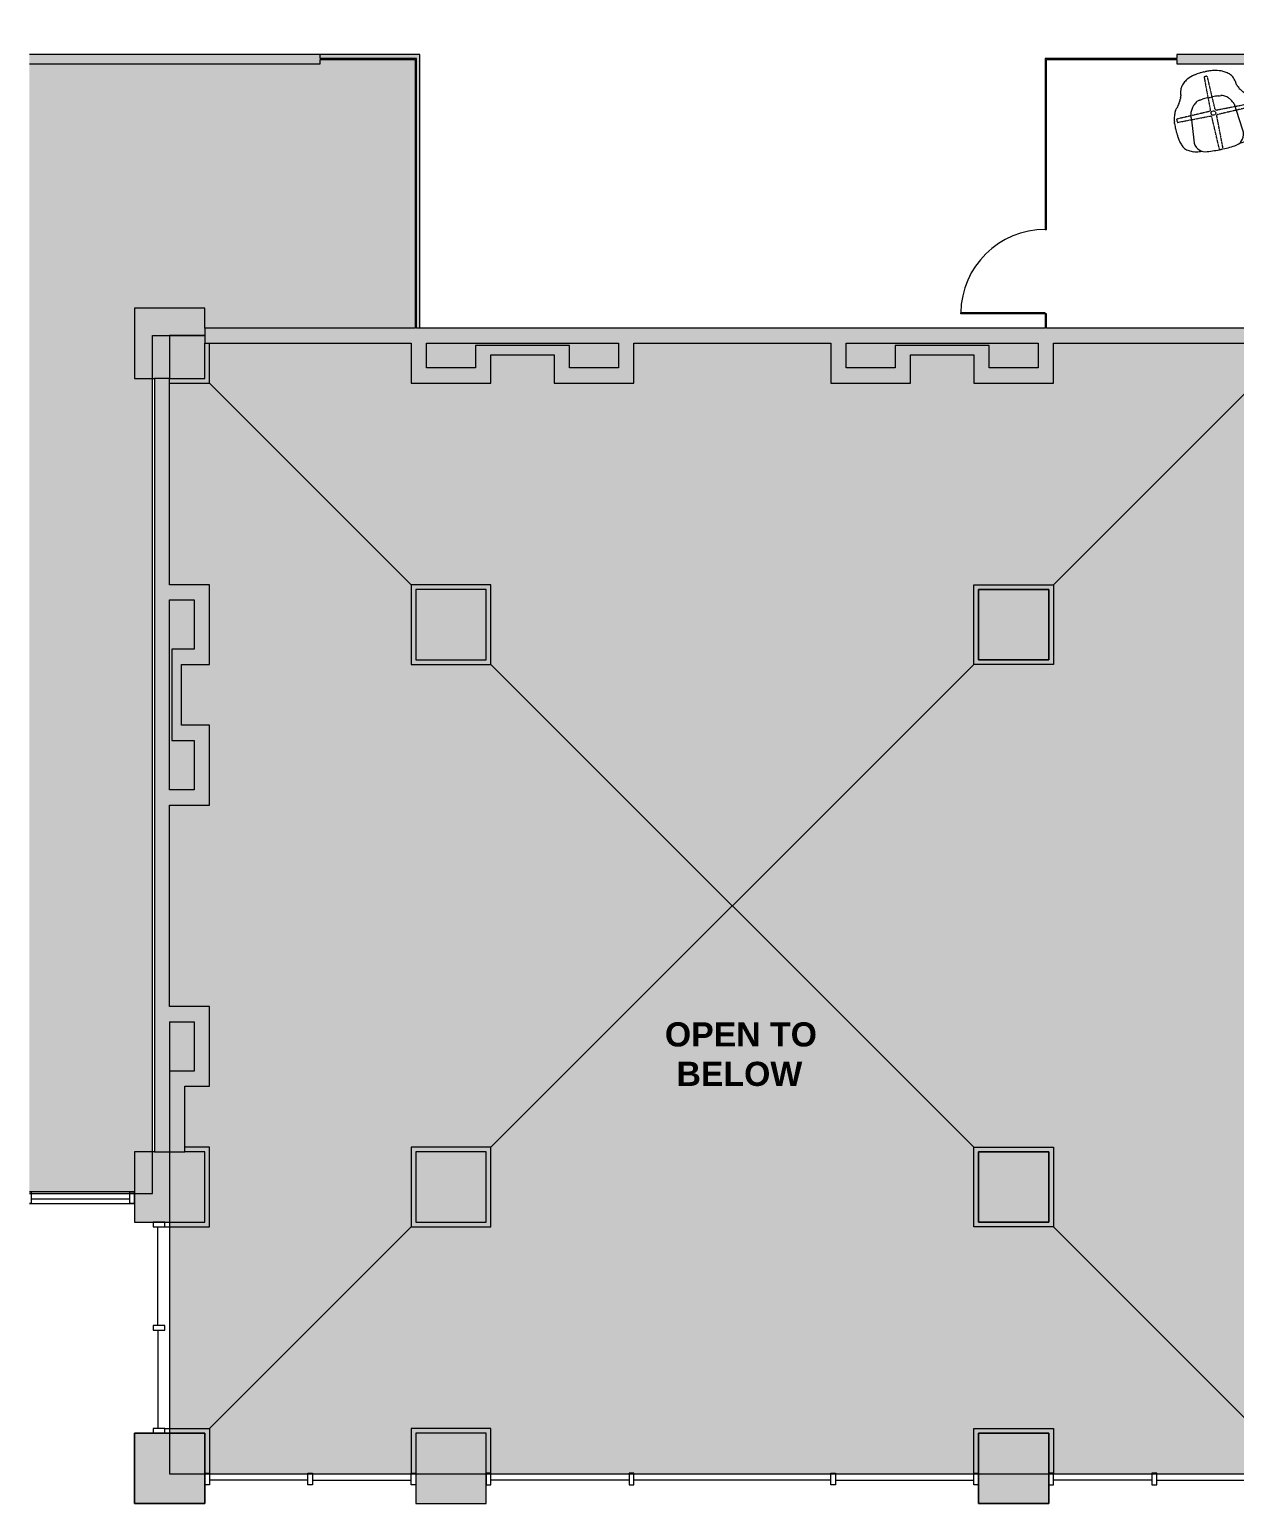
# Model space of a CAD drawing. Header units: inches. Extents: x 936 to 2811, y -567 to 495.
# Drawn here: x 936 to 1450, y -567 to 61 of the extents above; entities that cross this region are included whole.
import ezdxf

# ---------------------------------------------------------------- set-up
doc = ezdxf.new("R2010")
doc.units = ezdxf.units.IN
doc.header["$MEASUREMENT"] = 0
doc.linetypes.add('Dash', pattern=[0.25, 0.125, -0.125])
for name, color, linetype, lineweight in [('1900 Gallows 2nd Floor_For Revit_dwg', 8, 'Continuous', 9), ('A-Area-Iden-Name', 7, 'Continuous', 9), ('A-Cols-Bldg', 7, 'Continuous', 9), ('A-DETL-GENF', 92, 'Continuous', 9), ('A-DETL-MEDM', 33, 'Continuous', 9), ('A-DOOR', 31, 'Continuous', 13), ('A-Glaz-Exst', 7, 'Continuous', 9), ('A-WALL', 113, 'Continuous', 50), ('A-Wall-Bldg', 7, 'Continuous', 9), ('A-Wall-Exst', 7, 'Continuous', 9), ('A-WALL-PATT', 111, 'Continuous', 13), ('I-FURN', 30, 'Continuous', 9), ('I-FURN-HDLN', 30, 'Continuous', 9), ('I-WALL', 2, 'Continuous', 13), ('PE0', 7, 'Continuous', 9), ('PE2', 7, 'Continuous', 9)]:
    doc.layers.add(name, color=color, linetype=linetype, lineweight=lineweight)
doc.styles.add('Arial_B', font='arialbd.ttf', dxfattribs={"height": 10.31746})

# ---------------------------------------------------------------- blocks, each defined once
blk = doc.blocks.new('Single-Glass - No Frame - 36_ x 96_-1520974-New Construction - Tel_Data_Elec Plan')
at = {"layer": 'A-DOOR', "color": 250, "lineweight": 20}
for p, q in [((17.5, -0.25), (17.5, -36.31)), ((18, -0.25), (17.5, -0.25)), ((18, -0.25), (18, -36.31)), ((18, -36.31), (17.5, -36.31))]:
    blk.add_line(p, q, dxfattribs=at)
at = {"layer": 'A-DOOR', "lineweight": 9}
blk.add_arc((18, -0.25), 36.07, 180, 269.20567, dxfattribs=at)
blk = doc.blocks.new('Chairs - Lounge 5-553627-New Construction - Tel_Data_Elec Plan')
at = {"layer": 'I-FURN'}
for p, q in [((-0.35, 18.02), (0, 18.02)), ((0, 18.02), (0.36, 18.02)), ((-9.77, -0.87), (-10.62, -9.62)), ((9.78, -0.87), (10.62, -9.62)), ((-10.62, -9.62), (-10.76, -10.91)), ((10.62, -9.62), (10.77, -10.91))]:
    blk.add_line(p, q, dxfattribs=at)
for centre, radius, start, end in [((-7.11, 11.26), 4.65, 142.99084, 163.639), ((-4.85, 9.38), 7.59, 125.41373, 141.89907), ((-3.85, 8.5), 8.89, 115.57626, 127.363), ((-1.43, 3.02), 14.89, 102.2236, 114.88969), ((-0.95, 1.12), 16.84, 94.08973, 102.46114), ((-0.21, -0.89), 18.91, 90.42163, 95.87513), ((0.22, -0.89), 18.91, 84.12487, 89.57837), ((0.95, 1.12), 16.84, 77.53886, 85.91027), ((1.43, 3.02), 14.89, 65.11031, 77.7764), ((3.86, 8.5), 8.89, 52.637, 64.42374), ((4.86, 9.38), 7.59, 38.10093, 54.58627), ((7.12, 11.26), 4.65, 16.361, 37.00916), ((90.74, -72.35), 131.11, 142.69304, 143.14483), ((-20.47, 12.41), 8.73, 322.59862, 329.51217), ((-19.69, 11.73), 7.71, 330.92115, 336.63974), ((-9.14, 7.5), 3.67, 151.33562, 161.41959), ((-13.84, 10.16), 1.73, 328.67366, 355.54266), ((46.9, 3.44), 59.38, 173.33908, 173.63122), ((0.77, 8.8), 12.94, 169.59215, 173.20655), ((-1.51, 9.17), 10.63, 161.31634, 169.34318), ((-4, 2.81), 3.91, 100.4569, 118.57787), ((-6.59, 60.09), 53.47, 272.0234, 273.41527), ((-1.28, -14.25), 21.07, 89.589, 95.79176), ((1.29, -14.25), 21.07, 84.20824, 90.411), ((6.6, 60.09), 53.47, 266.58473, 267.9766), ((4, 2.81), 3.91, 61.42213, 79.5431), ((1.51, 9.17), 10.63, 10.65682, 18.68366), ((-0.77, 8.8), 12.94, 6.79345, 10.40785), ((-46.9, 3.44), 59.38, 6.36878, 6.66092), ((13.84, 10.16), 1.73, 184.45734, 211.32634), ((9.14, 7.5), 3.67, 18.58041, 28.66438), ((19.69, 11.73), 7.71, 203.36026, 209.07885), ((20.48, 12.41), 8.73, 210.48783, 217.40138), ((-90.74, -72.35), 131.11, 36.85517, 37.30696), ((-8.65, -0.96), 8.47, 167.30815, 175.31921), ((-3.99, -1.63), 13.17, 164.77128, 168.89675), ((-6.68, -0.88), 10.38, 159.64803, 164.89097), ((-9.38, 0.13), 7.5, 152.47181, 159.71011), ((-9.63, 0.27), 7.22, 145.10266, 152.48304), ((-75.32, 48.99), 74.57, 323.27119, 324.2374), ((22.1, -20.9), 45.32, 143.14483, 144.51433), ((-19.32, 0.95), 9.72, 349.21119, 0.73328), ((-6.83, 1.11), 2.77, 146.30612, 180.73328), ((-1.84, -0.4), 7.9, 144.75718, 157.33948), ((-2.06, -0.44), 7.75, 133.1202, 143.59499), ((-3.05, 0.53), 6.36, 116.27474, 132.60185), ((3.05, 0.53), 6.36, 47.39815, 63.72526), ((2.06, -0.44), 7.75, 36.40501, 46.8798), ((1.85, -0.4), 7.9, 22.66052, 35.24282), ((6.84, 1.11), 2.77, 359.26672, 33.69388), ((19.32, 0.95), 9.72, 179.26672, 190.78881), ((-22.1, -20.9), 45.32, 35.48567, 36.85517), ((75.32, 48.99), 74.57, 215.7626, 216.72881), ((9.63, 0.27), 7.22, 27.51696, 34.89734), ((9.38, 0.13), 7.5, 20.28989, 27.52819), ((6.68, -0.88), 10.38, 15.10903, 20.35197), ((4, -1.63), 13.17, 11.10325, 15.22872), ((8.65, -0.96), 8.47, 4.68079, 12.69185), ((-6.26, -2.1), 10.96, 174.09219, 180.82788), ((19.68, -2.7), 36.9, 179.30486, 182.30157), ((18.73, -2.7), 35.95, 182.37094, 184.42173), ((-50.12, 2.44), 33.14, 354.09219, 355.31921), ((12.18, -3.21), 29.38, 184.41433, 186.92342), ((-12.17, -3.21), 29.38, 353.07658, 355.58567), ((50.13, 2.44), 33.14, 184.68079, 185.90781), ((-18.72, -2.7), 35.95, 355.57827, 357.62906), ((6.26, -2.1), 10.96, 359.17212, 5.90781), ((-19.68, -2.7), 36.9, 357.69843, 0.69514), ((2.72, -4.44), 19.85, 186.70084, 192.26568), ((3.01, -3.88), 20.25, 193.64289, 199.0747), ((-10.5, -8.55), 5.96, 199.0747, 218.23334), ((-10.99, -8.55), 5.58, 221.34666, 241.67185), ((-5.77, -10.54), 5.01, 184.2108, 266.75888), ((5.77, -10.54), 5.01, 273.24112, 355.7892), ((11, -8.55), 5.58, 298.32815, 318.65334), ((10.5, -8.55), 5.96, 321.76666, 340.9253), ((-3, -3.88), 20.25, 340.9253, 346.35711), ((-2.72, -4.44), 19.85, 347.73432, 353.29916), ((-7.24, -2.51), 12.68, 239.70838, 248.93363), ((-9.05, -6.89), 7.94, 249.7154, 267.31738), ((3.4, 161.26), 176.55, 265.83769, 266.22771), ((0.9, 61.11), 76.97, 264.8134, 269.32844), ((-0.9, 61.11), 76.97, 270.67156, 275.1866), ((-3.39, 161.26), 176.55, 273.77229, 274.16231), ((9.05, -6.89), 7.94, 272.68262, 290.2846), ((7.25, -2.51), 12.68, 291.06637, 300.29162)]:
    blk.add_arc(centre, radius, start, end, dxfattribs=at)
at = {"layer": 'I-FURN-HDLN', "linetype": 'Dash'}
for p, q in [((-0.72, 15.94), (-1.01, 1.43)), ((0.72, 15.94), (-0.72, 15.94)), ((1.01, 1.43), (0.72, 15.94)), ((-1.13, 6.82), (0, 6.84)), ((0, 6.84), (1.14, 6.82)), ((-1.44, 1.01), (-15.94, 0.72)), ((-15.94, 0.72), (-15.94, -0.72)), ((1.44, 1.01), (15.94, 0.72)), ((15.94, 0.72), (15.94, -0.72)), ((-15.94, -0.72), (-1.44, -1.01)), ((-0.72, -15.94), (-1.01, -1.43)), ((1.01, -1.43), (0.72, -15.94)), ((15.94, -0.72), (1.44, -1.01)), ((0.72, -15.94), (-0.72, -15.94))]:
    blk.add_line(p, q, dxfattribs=at)
blk.add_circle((0, 0), 0.97, dxfattribs=at)
for centre, radius, start, end in [((-1.47, 1.47), 0.462, 274.19586, 355.82074), ((1.45, 1.45), 0.439, 181.58722, 268.43787), ((-1.45, -1.45), 0.439, 1.61545, 88.38455), ((1.45, -1.45), 0.439, 91.56213, 178.41278)]:
    blk.add_arc(centre, radius, start, end, dxfattribs=at)
blk = doc.blocks.new('1900 Gallows 2nd Floor_For Revit_dwg-1510351-New Construction - Tel_Data_Elec Plan')
at = {"layer": 'A-Cols-Bldg', "flags": 128}
for points in [[(877, 1218.69), (877, 1188.69), (885.5, 1188.69)], [(907, 1210.19), (907, 1218.69), (877, 1218.69)], [(892, 1188.69), (907, 1188.69), (907, 1203.69)]]:
    blk.add_lwpolyline(points, dxfattribs=at)
for points in [[(1029, 1100.69), (995, 1100.69), (995, 1066.69), (1029, 1066.69)], [(1235, 1100.69), (1269, 1100.69), (1269, 1066.69), (1235, 1066.69)], [(1027, 1098.69), (997, 1098.69), (997, 1068.69), (1027, 1068.69)], [(1237, 1098.69), (1267, 1098.69), (1267, 1068.69), (1237, 1068.69)], [(1029, 860.69), (995, 860.69), (995, 826.69), (1029, 826.69)], [(1027, 858.69), (997, 858.69), (997, 828.69), (1027, 828.69)], [(1235, 860.69), (1269, 860.69), (1269, 826.69), (1235, 826.69)], [(1237, 858.69), (1267, 858.69), (1267, 828.69), (1237, 828.69)], [(877, 738.69), (907, 738.69), (907, 708.69), (877, 708.69)], [(1027, 738.69), (997, 738.69), (997, 708.69), (1027, 708.69)], [(1237, 738.69), (1267, 738.69), (1267, 708.69), (1237, 708.69)]]:
    blk.add_lwpolyline(points, close=True, dxfattribs=at)
at = {"layer": 'A-Glaz-Exst'}
for p, q in [((833, 838.69), (875, 838.69)), ((887, 784.69), (887, 826.69)), ((887, 782.69), (887, 740.69)), ((951, 718.69), (909, 718.69)), ((953, 718.69), (995, 718.69)), ((1088, 718.69), (1029, 718.69)), ((1174, 718.69), (1090, 718.69)), ((1176, 718.69), (1235, 718.69)), ((1311, 718.69), (1269, 718.69)), ((1313, 718.69), (1355, 718.69))]:
    blk.add_line(p, q, dxfattribs=at)
at = {"layer": 'A-Glaz-Exst', "flags": 128}
blk.add_lwpolyline([(832.23, 841.69), (833, 841.69), (833, 836.69), (832.23, 836.69)], dxfattribs=at)
for points in [[(875, 841.69), (877, 841.69), (877, 836.69), (875, 836.69)], [(890, 826.69), (890, 828.69), (885, 828.69), (885, 826.69)], [(890, 782.69), (890, 784.69), (885, 784.69), (885, 782.69)], [(890, 738.69), (890, 740.69), (885, 740.69), (885, 738.69)], [(907, 721.69), (909, 721.69), (909, 716.69), (907, 716.69)], [(951, 721.69), (953, 721.69), (953, 716.69), (951, 716.69)], [(995, 721.69), (997, 721.69), (997, 716.69), (995, 716.69)], [(1029, 721.69), (1027, 721.69), (1027, 716.69), (1029, 716.69)], [(1090, 721.69), (1088, 721.69), (1088, 716.69), (1090, 716.69)], [(1174, 721.69), (1176, 721.69), (1176, 716.69), (1174, 716.69)], [(1235, 721.69), (1237, 721.69), (1237, 716.69), (1235, 716.69)], [(1269, 721.69), (1267, 721.69), (1267, 716.69), (1269, 716.69)], [(1313, 721.69), (1311, 721.69), (1311, 716.69), (1313, 716.69)]]:
    blk.add_lwpolyline(points, close=True, dxfattribs=at)
at = {"layer": 'A-Wall-Bldg'}
blk.add_line((907, 858.69), (898.5, 858.69), dxfattribs=at)
at = {"layer": 'A-Wall-Bldg', "flags": 128}
for points in [[(892, 1186.69), (909, 1186.69), (909, 1203.69)], [(885.5, 858.69), (877, 858.69), (877, 828.69), (907, 828.69), (907, 858.69)], [(890, 826.69), (909, 826.69), (909, 860.69), (898.5, 860.69)]]:
    blk.add_lwpolyline(points, dxfattribs=at)
at = {"layer": 'A-Wall-Exst'}
blk.add_line((877, 841.69), (832.23, 841.69), dxfattribs=at)
at = {"layer": 'A-Wall-Exst', "flags": 128}
blk.add_lwpolyline([(832.23, 836.69), (877, 836.69), (877, 841.69)], dxfattribs=at)
at = {"layer": 'PE0'}
for p, q in [((995, 1100.69), (909, 1186.69)), ((1269, 1100.69), (1355, 1186.69)), ((1029, 860.69), (1235, 1066.69)), ((1029, 1066.69), (1235, 860.69)), ((995, 826.69), (909, 740.69)), ((1355, 740.69), (1269, 826.69))]:
    blk.add_line(p, q, dxfattribs=at)
at = {"layer": 'PE2', "flags": 128}
for points in [[(890, 740.69), (909, 740.69), (909, 721.69)], [(1029, 721.69), (1029, 740.69), (995, 740.69), (995, 721.69)], [(1235, 721.69), (1235, 740.69), (1269, 740.69), (1269, 721.69)]]:
    blk.add_lwpolyline(points, dxfattribs=at)
at = {"layer": 'A-Area-Iden-Name', "char_height": 10.317, "attachment_point": 1, "line_spacing_factor": 0.941778, "style": 'Arial_B'}
for s, insert, width in [('OPEN TO', (1103.24, 913.99), 75.535), ('BELOW', (1108.2, 897.16), 62.4357)]:
    blk.add_mtext(s, dxfattribs=dict(at, insert=insert, width=width))

msp = doc.modelspace()

# ---------------------------------------------------------------- hatches: boundary and pattern name
at = {"layer": 'A-DETL-GENF'}
h = msp.add_hatch(color=9, dxfattribs=at)
h.paths.add_polyline_path([(935.98, -435.19), (980.76, -435.19), (980.76, -417.44), (988.51, -417.44), (988.51, -87.44), (980.76, -87.44), (980.76, -57.44), (1010.76, -57.44), (1010.76, -65.94), (1100.51, -65.94), (1100.51, 48.56), (1060.01, 48.56), (1060.01, 46.81), (935.98, 46.81), (935.98, -417.44)], flags=0)
h.paths.add_polyline_path([(1101.01, -65.94), (1102.51, -65.94), (1102.51, 50.81), (1060.01, 50.81), (1060.01, 49.06), (1101.01, 49.06), (1101.01, -53.88)], flags=0)
h.paths.add_polyline_path([(2800.51, 229.56), (2800.51, 272.56), (2787.76, 272.56), (2787.76, 302.56), (2800.51, 302.56), (2800.51, 392.56), (2761.76, 392.56), (2761.76, 422.56), (2800.51, 422.56), (2800.51, 495.15), (1464.76, 495.15), (1464.76, 408.31), (2269.38, 408.31), (2269.38, 406.56), (2321.01, 406.56), (2321.01, 384.93), (2320.51, 384.93), (2320.51, 348.93), (2321.01, 348.93), (2321.01, 342.93), (2327.76, 342.93), (2327.76, 318.93), (2303.76, 318.93), (2303.76, 338.93), (2273.38, 338.93), (2273.38, 229.56), (2797.76, 229.56)], flags=0)
h.paths.add_polyline_path([(2547.76, 318.93), (2523.76, 318.93), (2523.76, 342.93), (2547.76, 342.93), (2547.76, 321.44)], flags=0)
h.paths.add_polyline_path([(2119.88, 404.06), (2320.51, 404.06), (2320.51, 406.06), (2269.38, 406.06), (2269.38, 404.31), (1460.76, 404.31), (1460.76, 438.06), (1460.51, 438.06), (1460.51, 404.06), (2114.88, 404.06)], flags=0)
h.paths.add_polyline_path([(935.98, 408.31), (1126.76, 408.31), (1126.76, 495.15), (935.98, 495.15), (935.98, 423.93)], flags=0)
h.paths.add_polyline_path([(1164.26, 438.31), (1172.76, 438.31), (1172.76, 438.56), (1460.76, 438.56), (1460.76, 495.15), (1130.76, 495.15), (1130.76, 438.56), (1136.76, 438.56), (1136.76, 438.31)], flags=0)
h = msp.add_hatch(color=55, dxfattribs=at)
h.paths.add_polyline_path([(1490.76, -567.44), (1490.76, -537.44), (1460.76, -537.44), (1460.76, -567.44), (1482.26, -567.44)], flags=0)
h.paths.add_polyline_path([(1370.76, -567.44), (1370.76, -537.44), (1340.76, -537.44), (1340.76, -567.44)], flags=0)
h.paths.add_polyline_path([(980.76, -567.44), (1010.76, -567.44), (1010.76, -537.44), (980.76, -537.44)], flags=0)
h.paths.add_polyline_path([(1100.76, -567.44), (1130.76, -567.44), (1130.76, -537.44), (1100.76, -537.44), (1100.76, -554.75)], flags=0)
h.paths.add_polyline_path([(1370.76, -447.44), (1370.76, -417.44), (1340.76, -417.44), (1340.76, -447.44)], flags=0)
h.paths.add_polyline_path([(2570.76, -447.44), (2570.76, -398.44), (2540.76, -398.44), (2540.76, -447.44)], flags=0)
h.paths.add_polyline_path([(1002.26, -447.44), (1010.76, -447.44), (1010.76, -417.44), (980.76, -417.44), (980.76, -447.44), (995.76, -447.44)], flags=0)
h.paths.add_polyline_path([(1130.76, -447.44), (1130.76, -417.44), (1100.76, -417.44), (1100.76, -447.44)], flags=0)
h.paths.add_polyline_path([(2450.76, -447.44), (2450.76, -424.44), (2420.76, -424.44), (2420.76, -447.44), (2424.76, -447.44)], flags=0)
h.paths.add_polyline_path([(2690.76, -447.44), (2690.76, -424.44), (2660.76, -424.44), (2660.76, -447.44), (2664.76, -447.44)], flags=0)
h.paths.add_polyline_path([(2810.76, -447.44), (2810.76, -417.44), (2780.76, -417.44), (2780.76, -447.44)], flags=0)
h.paths.add_polyline_path([(1730.76, -447.44), (1730.76, -424.44), (1700.76, -424.44), (1700.76, -447.44), (1704.76, -447.44)], flags=0)
h.paths.add_polyline_path([(1850.76, -447.44), (1850.76, -398.44), (1820.76, -398.44), (1820.76, -447.44)], flags=0)
h.paths.add_polyline_path([(1944.76, -447.44), (1970.76, -447.44), (1970.76, -424.44), (1940.76, -424.44), (1940.76, -447.44)], flags=0)
h.paths.add_polyline_path([(2090.76, -447.44), (2090.76, -398.44), (2060.76, -398.44), (2060.76, -447.44)], flags=0)
h.paths.add_polyline_path([(2210.76, -447.44), (2210.76, -424.44), (2180.76, -424.44), (2180.76, -447.44), (2184.76, -447.44)], flags=0)
h.paths.add_polyline_path([(2330.76, -447.44), (2330.76, -398.44), (2300.76, -398.44), (2300.76, -447.44)], flags=0)
h.paths.add_polyline_path([(1460.76, -447.44), (1490.76, -447.44), (1490.76, -417.44), (1460.76, -417.44)], flags=0)
h.paths.add_polyline_path([(1610.76, -447.44), (1610.76, -398.44), (1580.76, -398.44), (1580.76, -447.44)], flags=0)
h.paths.add_polyline_path([(2787.76, -327.44), (2810.76, -327.44), (2810.76, -297.44), (2787.76, -297.44)], flags=0)
h.paths.add_polyline_path([(1369.26, -207.44), (1370.76, -207.44), (1370.76, -177.44), (1340.76, -177.44), (1340.76, -207.44), (1366.26, -207.44)], flags=0)
h.paths.add_polyline_path([(2787.85, -207.44), (2810.76, -207.44), (2810.76, -177.44), (2761.76, -177.44), (2761.76, -207.44)], flags=0)
h.paths.add_polyline_path([(1130.76, -207.44), (1130.76, -177.44), (1100.76, -177.44), (1100.76, -207.44)], flags=0)
h.paths.add_polyline_path([(2544.76, -185.44), (2547.76, -185.44), (2547.76, -155.82), (2519.76, -155.82), (2519.76, -185.44), (2540.76, -185.44)], flags=0)
h.paths.add_polyline_path([(2300.76, -184.44), (2341.76, -184.44), (2341.76, -160.44), (2299.76, -160.44), (2299.76, -184.44)], flags=0)
h.paths.add_polyline_path([(2059.76, -184.44), (2087.76, -184.44), (2087.76, -160.44), (2059.76, -160.44), (2059.76, -180.69)], flags=0)
h.paths.add_polyline_path([(1824.76, -184.44), (1847.76, -184.44), (1847.76, -160.44), (1820.26, -160.44), (1820.26, -184.44), (1824.26, -184.44)], flags=0)
h.paths.add_polyline_path([(1604.51, -184.44), (1607.76, -184.44), (1607.76, -158.19), (1580.26, -158.19), (1580.26, -184.44)], flags=0)
h.paths.add_polyline_path([(1490.76, -87.44), (1490.76, -57.44), (1460.76, -57.44), (1460.76, -87.44), (1482.26, -87.44)], flags=0)
h.paths.add_polyline_path([(989.26, -87.44), (1010.76, -87.44), (1010.76, -57.44), (980.76, -57.44), (980.76, -87.44), (988.51, -87.44)], flags=0)
h.paths.add_polyline_path([(2810.76, -87.44), (2810.76, -57.44), (2787.76, -57.44), (2787.76, -87.44), (2787.85, -87.44)], flags=0)
h.paths.add_polyline_path([(2761.76, 32.56), (2810.76, 32.56), (2810.76, 62.56), (2761.76, 62.56)], flags=0)
h.paths.add_polyline_path([(2307.26, 112.18), (2327.76, 112.18), (2327.76, 136.18), (2303.76, 136.18), (2303.76, 112.18)], flags=0)
h.paths.add_polyline_path([(2547.76, 112.18), (2547.76, 136.18), (2523.76, 136.18), (2523.76, 112.18)], flags=0)
h.paths.add_polyline_path([(2810.76, 152.56), (2810.76, 182.56), (2787.76, 182.56), (2787.76, 152.56)], flags=0)
h.paths.add_polyline_path([(2787.76, 272.56), (2810.76, 272.56), (2810.76, 302.56), (2787.76, 302.56)], flags=0)
h.paths.add_polyline_path([(2547.76, 318.93), (2547.76, 342.93), (2523.76, 342.93), (2523.76, 318.93), (2527.76, 318.93)], flags=0)
h.paths.add_polyline_path([(2321.01, 318.93), (2327.76, 318.93), (2327.76, 342.93), (2303.76, 342.93), (2303.76, 318.93), (2320.51, 318.93)], flags=0)
h.paths.add_polyline_path([(2800.51, 392.56), (2810.76, 392.56), (2810.76, 422.56), (2761.76, 422.56), (2761.76, 392.56), (2797.76, 392.56)], flags=0)
h = msp.add_hatch(color=9, dxfattribs=at)
h.paths.add_polyline_path([(1010.76, -554.75), (1100.76, -554.75), (1100.76, -537.44), (1130.76, -537.44), (1130.76, -554.75), (1340.76, -554.75), (1340.76, -537.44), (1370.76, -537.44), (1370.76, -554.75), (1460.76, -554.75), (1460.76, -537.44), (1479.01, -537.44), (1479.01, -447.44), (1460.76, -447.44), (1460.76, -417.44), (1469.26, -417.44), (1469.26, -389.44), (1458.76, -389.44), (1458.76, -355.44), (1475.76, -355.44), (1475.76, -269.44), (1458.76, -269.44), (1458.76, -235.44), (1470.76, -235.44), (1470.76, -209.44), (1458.76, -209.44), (1458.76, -175.44), (1475.76, -175.44), (1475.76, -87.44), (1460.76, -87.44), (1460.76, -72.44), (1372.76, -72.44), (1372.76, -89.44), (1338.76, -89.44), (1338.76, -77.44), (1311.76, -77.44), (1311.76, -89.44), (1277.76, -89.44), (1277.76, -72.44), (1193.76, -72.44), (1193.76, -89.44), (1159.76, -89.44), (1159.76, -77.44), (1132.76, -77.44), (1132.76, -89.44), (1098.76, -89.44), (1098.76, -72.44), (1010.76, -72.44), (1010.76, -87.44), (995.76, -87.44), (995.76, -175.44), (1012.76, -175.44), (1012.76, -209.44), (1000.76, -209.44), (1000.76, -235.44), (1012.76, -235.44), (1012.76, -269.44), (995.76, -269.44), (995.76, -355.44), (1012.76, -355.44), (1012.76, -389.44), (1002.26, -389.44), (1002.26, -417.44), (1010.76, -417.44), (1010.76, -447.44), (995.76, -447.44), (995.76, -537.44), (1010.76, -537.44)], flags=0)
h.paths.add_polyline_path([(1340.76, -447.44), (1340.76, -417.44), (1370.76, -417.44), (1370.76, -447.44)], flags=0)
h.paths.add_polyline_path([(1130.76, -447.44), (1100.76, -447.44), (1100.76, -417.44), (1130.76, -417.44)], flags=0)
h.paths.add_polyline_path([(1469.26, -382.94), (1475.76, -382.94), (1475.76, -361.94), (1465.26, -361.94), (1465.26, -382.94)], flags=0)
h.paths.add_polyline_path([(1002.26, -382.94), (1006.26, -382.94), (1006.26, -361.94), (995.76, -361.94), (995.76, -382.94)], flags=0)
h.paths.add_polyline_path([(1006.26, -262.94), (1006.26, -241.94), (996.76, -241.94), (996.76, -202.94), (1006.26, -202.94), (1006.26, -181.94), (995.76, -181.94), (995.76, -262.94), (1000.76, -262.94)], flags=0)
h.paths.add_polyline_path([(1475.76, -262.94), (1475.76, -181.94), (1465.26, -181.94), (1465.26, -202.94), (1474.76, -202.94), (1474.76, -241.94), (1465.26, -241.94), (1465.26, -262.94)], flags=0)
h.paths.add_polyline_path([(1340.76, -207.44), (1340.76, -177.44), (1370.76, -177.44), (1370.76, -207.44), (1345.26, -207.44)], flags=0)
h.paths.add_polyline_path([(1100.76, -207.44), (1100.76, -177.44), (1130.76, -177.44), (1130.76, -207.44)], flags=0)
h.paths.add_polyline_path([(1345.26, -82.94), (1366.26, -82.94), (1366.26, -72.44), (1284.26, -72.44), (1284.26, -82.94), (1305.26, -82.94), (1305.26, -73.44), (1345.26, -73.44), (1345.26, -77.44)], flags=0)
h.paths.add_polyline_path([(1166.26, -82.94), (1187.26, -82.94), (1187.26, -72.44), (1105.26, -72.44), (1105.26, -82.94), (1126.26, -82.94), (1126.26, -73.44), (1166.26, -73.44), (1166.26, -77.44)], flags=0)
at = {"layer": 'A-WALL-PATT'}
for points in [[(1060.01, 46.81), (1060.01, 50.81), (935.98, 50.81), (935.98, 46.81)], [(2049.88, 46.81), (2275.76, 46.81), (2275.76, 50.81), (1425.38, 50.81), (1425.38, 46.81), (2045.88, 46.81)], [(1060.01, 48.56), (1100.51, 48.56), (1100.5, 49.06), (1060.01, 49.06)], [(1101.01, -65.94), (1101.01, 49.06), (1100.51, 49.06), (1100.51, -65.94)], [(1418.51, 48.56), (1425.38, 48.56), (1425.38, 49.06), (1369.76, 49.06), (1369.76, 48.56)], [(1460.76, -72.44), (1460.76, -65.94), (1010.76, -65.94), (1010.76, -72.44), (1418.51, -72.44)], [(1101.01, -89.44), (1105.26, -89.44), (1105.26, -72.44), (1098.76, -72.44), (1098.76, -89.44)], [(1126.26, -89.44), (1132.76, -89.44), (1132.76, -73.44), (1126.26, -73.44), (1126.26, -82.94)], [(1159.76, -77.44), (1159.76, -73.44), (1132.76, -73.44), (1132.76, -77.44)], [(1159.76, -89.44), (1166.26, -89.44), (1166.26, -73.44), (1159.76, -73.44), (1159.76, -82.94)], [(1193.76, -82.94), (1193.76, -72.44), (1187.26, -72.44), (1187.26, -82.94)], [(1277.76, -82.94), (1284.26, -82.94), (1284.26, -72.44), (1277.76, -72.44), (1277.76, -80.93)], [(1305.26, -89.44), (1311.76, -89.44), (1311.76, -73.44), (1305.26, -73.44), (1305.26, -82.94)], [(1338.76, -77.44), (1338.76, -73.44), (1311.76, -73.44), (1311.76, -77.44)], [(1338.76, -89.44), (1345.26, -89.44), (1345.26, -73.44), (1338.76, -73.44), (1338.76, -83.86)], [(1372.76, -89.44), (1372.76, -72.44), (1366.26, -72.44), (1366.26, -89.44), (1369.76, -89.44)], [(989.26, -417.44), (995.76, -417.44), (995.76, -87.44), (989.26, -87.44), (989.26, -328.4)], [(1116.37, -89.44), (1126.26, -89.44), (1126.26, -82.94), (1105.26, -82.94), (1105.26, -89.44)], [(1187.26, -89.44), (1193.76, -89.44), (1193.76, -82.94), (1166.26, -82.94), (1166.26, -89.44), (1177.25, -89.44)], [(1305.26, -89.44), (1305.26, -82.94), (1277.76, -82.94), (1277.76, -89.44)], [(1366.26, -89.44), (1366.26, -82.94), (1345.26, -82.94), (1345.26, -89.44)], [(1006.26, -181.94), (1012.76, -181.94), (1012.76, -175.44), (995.76, -175.44), (995.76, -181.94)], [(1006.26, -202.94), (1012.76, -202.94), (1012.76, -181.94), (1006.26, -181.94), (1006.26, -191.14)], [(1012.76, -209.44), (1012.76, -202.94), (996.76, -202.94), (996.76, -209.44), (1006.26, -209.44)], [(1000.76, -241.94), (1000.76, -209.44), (996.76, -209.44), (996.76, -241.94), (996.96, -241.94)], [(1000.76, -241.94), (1012.76, -241.94), (1012.76, -235.44), (1000.76, -235.44)], [(1012.76, -262.94), (1012.76, -241.94), (1006.26, -241.94), (1006.26, -262.94)], [(995.76, -269.44), (1012.76, -269.44), (1012.76, -262.94), (995.76, -262.94)], [(1012.76, -361.94), (1012.76, -355.44), (995.76, -355.44), (995.76, -361.94), (1006.26, -361.94)], [(1012.76, -382.94), (1012.76, -361.94), (1006.26, -361.94), (1006.26, -382.94)], [(1012.76, -389.44), (1012.76, -382.94), (995.76, -382.94), (995.76, -389.44), (1006.26, -389.44)], [(1002.26, -417.44), (1002.26, -389.44), (995.76, -389.44), (995.76, -417.44)]]:
    msp.add_hatch(color=8, dxfattribs=at).paths.add_polyline_path(points, flags=0)
h = msp.add_hatch(color=8, dxfattribs=at)
h.paths.add_polyline_path([(1369.26, -65.94), (1369.76, -65.9), (1369.76, -59.94), (1369.26, -59.94), (1369.26, -64.86)], flags=0)
h.paths.add_polyline_path([(1369.26, -23.94), (1369.76, -23.94), (1369.76, 49.06), (1369.26, 49.06)], flags=0)

# ---------------------------------------------------------------- linework, layer by layer
at = {"layer": 'A-DETL-MEDM', "lineweight": 20}
for p, q in [((1102.51, 50.81), (1060.01, 50.81)), ((1102.51, -65.94), (1102.51, 50.81)), ((1010.76, -57.44), (980.76, -57.44)), ((980.76, -57.44), (980.76, -87.44)), ((1010.76, -65.94), (1010.76, -57.44)), ((988.51, -435.19), (988.51, -69.19)), ((988.51, -69.19), (995.76, -69.19)), ((995.76, -69.19), (1010.76, -69.19)), ((995.76, -69.19), (995.76, -87.44)), ((1010.76, -69.19), (995.76, -69.19)), ((1010.76, -87.44), (1010.76, -72.44)), ((980.76, -87.44), (988.51, -87.44)), ((988.51, -87.44), (989.26, -87.44)), ((995.76, -87.44), (1010.76, -87.44)), ((1130.76, -177.44), (1100.76, -177.44)), ((1100.76, -177.44), (1100.76, -207.44)), ((1130.76, -207.44), (1130.76, -177.44)), ((1370.76, -177.44), (1340.76, -177.44)), ((1340.76, -177.44), (1340.76, -207.44)), ((1370.76, -207.44), (1370.76, -177.44)), ((1100.76, -207.44), (1130.76, -207.44)), ((1340.76, -207.44), (1370.76, -207.44)), ((980.76, -417.44), (980.76, -435.19)), ((988.51, -417.44), (980.76, -417.44)), ((989.26, -417.44), (988.51, -417.44)), ((995.76, -417.44), (995.76, -554.75)), ((1010.76, -417.44), (1002.26, -417.44)), ((1010.76, -447.44), (1010.76, -417.44)), ((1100.76, -417.44), (1100.76, -447.44)), ((1130.76, -417.44), (1100.76, -417.44)), ((1130.76, -447.44), (1130.76, -417.44)), ((1340.76, -417.44), (1340.76, -447.44)), ((1370.76, -417.44), (1340.76, -417.44)), ((1370.76, -447.44), (1370.76, -417.44)), ((935.98, -435.19), (988.51, -435.19)), ((980.76, -435.19), (980.76, -447.44)), ((980.76, -447.44), (995.76, -447.44)), ((995.76, -447.44), (1010.76, -447.44)), ((1100.76, -447.44), (1130.76, -447.44)), ((1340.76, -447.44), (1370.76, -447.44)), ((995.76, -537.44), (980.76, -537.44)), ((980.76, -537.44), (980.76, -567.44)), ((1010.76, -537.44), (995.76, -537.44)), ((1010.76, -554.75), (1010.76, -537.44)), ((1100.76, -537.44), (1100.76, -554.75)), ((1130.76, -537.44), (1100.76, -537.44)), ((1130.76, -554.75), (1130.76, -537.44)), ((1340.76, -537.44), (1340.76, -554.75)), ((1370.76, -537.44), (1340.76, -537.44)), ((1370.76, -554.75), (1370.76, -537.44)), ((995.76, -554.75), (1479.01, -554.75)), ((1010.76, -567.44), (1010.76, -554.75)), ((1100.76, -554.75), (1100.76, -567.44)), ((1130.76, -567.44), (1130.76, -554.75)), ((1340.76, -554.75), (1340.76, -567.44)), ((1370.76, -567.44), (1370.76, -554.75)), ((980.76, -567.44), (1010.76, -567.44)), ((1100.76, -567.44), (1130.76, -567.44)), ((1340.76, -567.44), (1370.76, -567.44))]:
    msp.add_line(p, q, dxfattribs=at)
at = {"layer": 'A-WALL', "color": 250, "lineweight": 20}
for p, q in [((1060.01, 50.81), (935.98, 50.81)), ((1060.01, 49.06), (1060.01, 50.81)), ((2307.26, 50.81), (1425.38, 50.81)), ((1425.38, 50.81), (1425.38, 49.06)), ((935.98, 46.81), (1060.01, 46.81)), ((1060.01, 46.81), (1060.01, 48.56)), ((1425.38, 48.56), (1425.38, 46.81)), ((1425.38, 46.81), (1655.76, 46.81)), ((1100.51, -65.94), (1010.76, -65.94)), ((1010.76, -65.94), (1010.76, -72.44)), ((1369.26, -65.94), (1101.01, -65.94)), ((1460.76, -65.94), (1369.76, -65.94)), ((1010.76, -72.44), (1098.76, -72.44)), ((1098.76, -72.44), (1098.76, -89.44)), ((1105.26, -72.44), (1187.26, -72.44)), ((1105.26, -82.94), (1105.26, -72.44)), ((1126.26, -73.44), (1126.26, -82.94)), ((1166.26, -73.44), (1126.26, -73.44)), ((1166.26, -82.94), (1166.26, -73.44)), ((1187.26, -72.44), (1187.26, -82.94)), ((1193.76, -72.44), (1277.76, -72.44)), ((1193.76, -89.44), (1193.76, -72.44)), ((1277.76, -72.44), (1277.76, -89.44)), ((1284.26, -72.44), (1366.26, -72.44)), ((1284.26, -82.94), (1284.26, -72.44)), ((1305.26, -73.44), (1305.26, -82.94)), ((1345.26, -73.44), (1305.26, -73.44)), ((1345.26, -82.94), (1345.26, -73.44)), ((1366.26, -72.44), (1366.26, -82.94)), ((1372.76, -72.44), (1460.76, -72.44)), ((1372.76, -89.44), (1372.76, -72.44)), ((1132.76, -89.44), (1132.76, -77.44)), ((1132.76, -77.44), (1159.76, -77.44)), ((1159.76, -77.44), (1159.76, -89.44)), ((1311.76, -89.44), (1311.76, -77.44)), ((1311.76, -77.44), (1338.76, -77.44)), ((1338.76, -77.44), (1338.76, -89.44)), ((989.26, -87.44), (989.26, -417.44)), ((995.76, -87.44), (989.26, -87.44)), ((995.76, -175.44), (995.76, -87.44)), ((1126.26, -82.94), (1105.26, -82.94)), ((1187.26, -82.94), (1166.26, -82.94)), ((1305.26, -82.94), (1284.26, -82.94)), ((1366.26, -82.94), (1345.26, -82.94)), ((1098.76, -89.44), (1132.76, -89.44)), ((1159.76, -89.44), (1193.76, -89.44)), ((1277.76, -89.44), (1311.76, -89.44)), ((1338.76, -89.44), (1372.76, -89.44)), ((1012.76, -175.44), (995.76, -175.44)), ((1012.76, -209.44), (1012.76, -175.44)), ((995.76, -262.94), (995.76, -181.94)), ((995.76, -181.94), (1006.26, -181.94)), ((1006.26, -181.94), (1006.26, -202.94)), ((996.76, -202.94), (996.76, -241.94)), ((1006.26, -202.94), (996.76, -202.94)), ((1000.76, -235.44), (1000.76, -209.44)), ((1000.76, -209.44), (1012.76, -209.44)), ((1012.76, -235.44), (1000.76, -235.44)), ((1012.76, -269.44), (1012.76, -235.44)), ((996.76, -241.94), (1006.26, -241.94)), ((1006.26, -241.94), (1006.26, -262.94)), ((1006.26, -262.94), (995.76, -262.94)), ((995.76, -355.44), (995.76, -269.44)), ((995.76, -269.44), (1012.76, -269.44)), ((1012.76, -355.44), (995.76, -355.44)), ((1012.76, -389.44), (1012.76, -355.44)), ((995.76, -361.94), (995.76, -417.44)), ((995.76, -361.94), (1006.26, -361.94)), ((1006.26, -361.94), (1006.26, -382.94)), ((1006.26, -382.94), (995.76, -382.94)), ((1002.26, -417.44), (1002.26, -389.44)), ((1002.26, -389.44), (1012.76, -389.44)), ((989.26, -417.44), (1002.26, -417.44))]:
    msp.add_line(p, q, dxfattribs=at)
at = {"layer": 'I-WALL', "color": 250, "lineweight": 20}
for p, q in [((1101.01, 49.06), (1060.01, 49.06)), ((1060.01, 48.56), (1100.51, 48.56)), ((1100.51, 48.56), (1100.51, -65.94)), ((1101.01, -65.94), (1101.01, 49.06)), ((1369.26, 49.06), (1369.26, -23.94)), ((1425.38, 49.06), (1369.26, 49.06)), ((1369.76, -23.94), (1369.76, 48.56)), ((1369.76, 48.56), (1425.38, 48.56)), ((1369.26, -23.94), (1369.76, -23.94)), ((1369.76, -59.94), (1369.26, -59.94)), ((1369.26, -59.94), (1369.26, -65.94)), ((1369.76, -65.94), (1369.76, -59.94))]:
    msp.add_line(p, q, dxfattribs=at)

# ---------------------------------------------------------------- block references
at = {"layer": '1900 Gallows 2nd Floor_For Revit_dwg', "color": 7}
msp.add_blockref('1900 Gallows 2nd Floor_For Revit_dwg-1510351-New Construction - Tel_Data_Elec Plan', (103.76, -1276.13), dxfattribs=at)
at = {"layer": 'A-DOOR', "rotation": 269.9999999999999}
msp.add_blockref('Single-Glass - No Frame - 36_ x 96_-1520974-New Construction - Tel_Data_Elec Plan', (1369.51, -41.94), dxfattribs=at)
at = {"layer": 'I-FURN', "rotation": 12.04547232296465}
msp.add_blockref('Chairs - Lounge 5-553627-New Construction - Tel_Data_Elec Plan', (1440.98, 25.79), dxfattribs=at)

doc.saveas('drawing.dxf')
